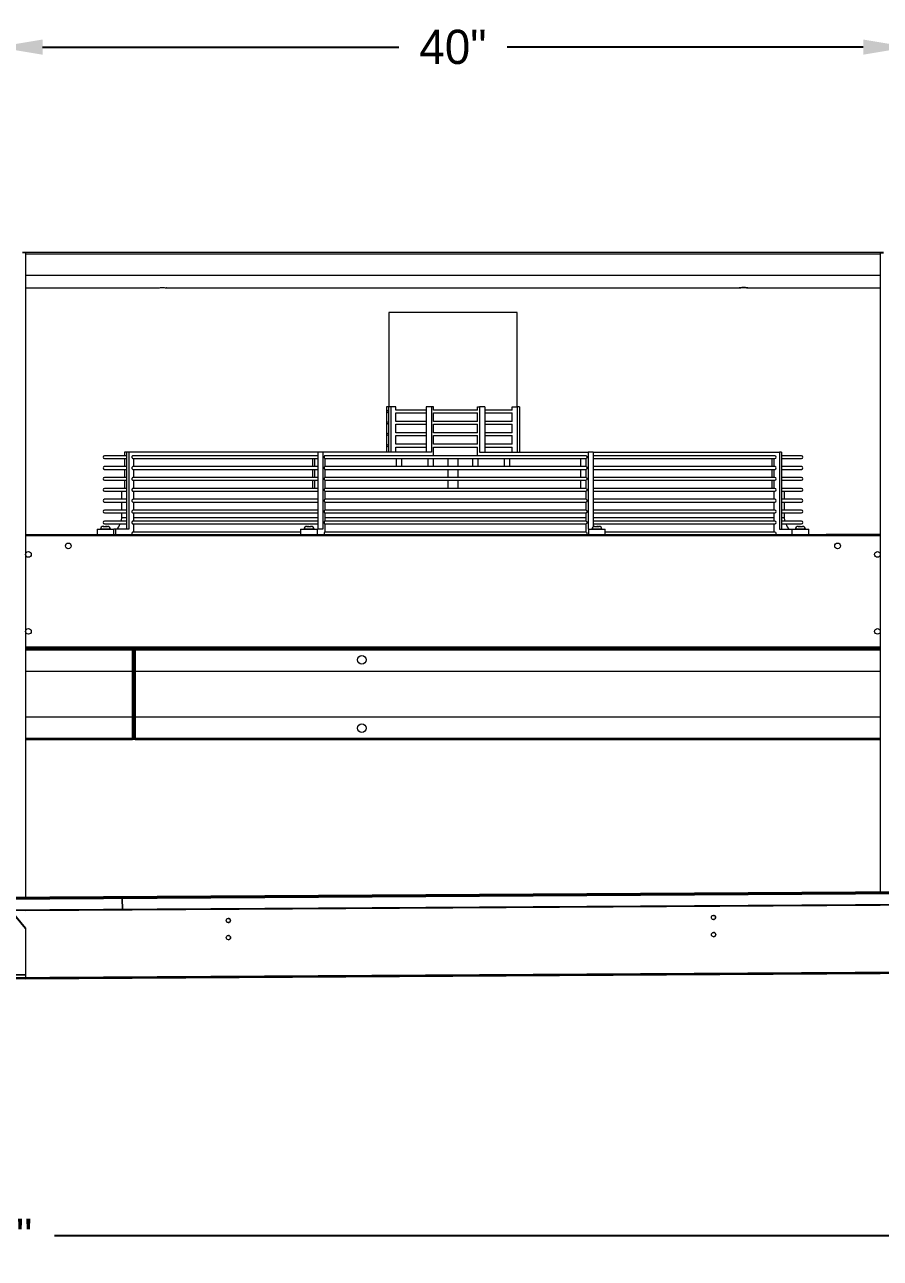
# Model space of a CAD drawing. Extents: x 6 to 271, y -23 to 146.
# Drawn here: x 179.2 to 216.7, y 44.2 to 98.3 of the extents above; entities that cross this region are included whole.
import ezdxf

# ---------------------------------------------------------------- set-up
doc = ezdxf.new("R2010")
doc.units = 0
doc.header["$MEASUREMENT"] = 0
doc.layers.get('0').update_dxf_attribs({"linetype": 'CONTINUOUS'})
doc.layers.get('Defpoints').update_dxf_attribs({"linetype": 'CONTINUOUS'})
doc.dimstyles.get("Standard").update_dxf_attribs({"dimtxt": 1.5, "dimasz": 2, "dimexe": 0.25, "dimexo": 0.5, "dimgap": 0.75, "dimtad": 0, "dimtih": 1, "dimtoh": 1, "dimdec": 4, "dimzin": 0, "dimdsep": 46, "dimlunit": 5, "dimtxsty": 'STANDARD', "dimcen": 0.125, "dimclrd": 1, "dimclre": 1, "dimclrt": 1, "dimadec": 0, "dimazin": 0, "dimtfac": 1, "dimtdec": 4, "dimtofl": 0, "dimtmove": 0, "dimatfit": 3, "dimfxl": 1, "dimfrac": 2, "dimtolj": 1, "dimtzin": 0, "dimarcsym": 0})

# ---------------------------------------------------------------- blocks, each defined once
blk = doc.blocks.new('*D31')
at = {"color": 7, "lineweight": -2}
for p, q in [((177.995, 88.965), (177.995, 97.601)), ((217.995, 88.965), (217.995, 97.601)), ((179.995, 97.351), (195.62, 97.351)), ((215.995, 97.351), (200.37, 97.351))]:
    blk.add_line(p, q, dxfattribs=at)
at = {"color": 7}
for points in [[(179.995, 97.684), (179.995, 97.018), (177.995, 97.351)], [(215.995, 97.684), (215.995, 97.018), (217.995, 97.351)]]:
    blk.add_solid(points, dxfattribs=at)
at = {"layer": 'Defpoints', "color": 0}
for p in [(217.995, 97.351), (177.995, 88.465), (217.995, 88.465)]:
    blk.add_point(p, dxfattribs=at)
at = {"color": 7, "insert": (197.995, 97.351), "char_height": 1.5, "attachment_point": 5}
blk.add_mtext('\\A1;40"', dxfattribs=at)
blk = doc.blocks.new('*D34')
at = {"color": 7, "lineweight": -2}
for p, q in [((265.011, 56.506), (265.011, 44.939)), ((90.014, 55.419), (90.014, 44.939)), ((92.014, 45.189), (174.512, 45.189)), ((263.011, 45.189), (180.512, 45.189))]:
    blk.add_line(p, q, dxfattribs=at)
at = {"color": 7}
for points in [[(92.014, 45.523), (92.014, 44.856), (90.014, 45.189)], [(263.011, 45.523), (263.011, 44.856), (265.011, 45.189)]]:
    blk.add_solid(points, dxfattribs=at)
at = {"layer": 'Defpoints', "color": 0}
for p in [(265.011, 57.006), (90.014, 55.919), (265.011, 45.189)]:
    blk.add_point(p, dxfattribs=at)
at = {"color": 7, "insert": (177.512, 45.189), "char_height": 1.5, "attachment_point": 5}
blk.add_mtext('\\A1;175"', dxfattribs=at)

msp = doc.modelspace()

# ---------------------------------------------------------------- linework, layer by layer
at = {"color": 0, "linetype": 'Continuous', "lineweight": 15}
for p, q in [((179.24516, 88.3298), (179.11066, 88.3298)), ((179.24516, 88.3298), (179.24516, 60.02971)), ((179.24516, 88.2768), (216.74516, 88.2768)), ((216.74516, 88.3298), (216.74516, 60.26263)), ((216.74516, 88.3298), (216.87966, 88.3298)), ((179.24516, 87.34551), (216.74516, 87.34551)), ((179.24516, 86.78321), (185.05766, 86.78321)), ((185.43266, 86.78321), (210.55766, 86.78321)), ((210.93266, 86.78321), (216.74516, 86.78321)), ((199.07146, 85.7088), (195.18266, 85.7088)), ((200.80766, 85.7088), (199.07146, 85.7088)), ((195.07795, 81.5728), (195.07795, 79.5778)), ((195.17132, 81.5728), (195.07795, 81.5728)), ((195.2647, 81.5728), (195.17132, 81.5728)), ((195.17132, 81.5728), (195.17132, 79.5778)), ((195.2647, 81.5728), (195.2647, 79.5778)), ((195.49013, 81.5728), (195.2647, 81.5728)), ((195.49013, 81.42198), (195.49013, 81.5728)), ((196.82549, 81.42292), (195.49013, 81.42292)), ((195.49013, 80.92198), (195.49013, 81.30386)), ((195.49013, 81.30292), (196.82549, 81.30292)), ((197.05092, 81.5728), (196.82549, 81.5728)), ((196.82549, 81.5728), (196.82549, 79.5778)), ((197.05092, 81.5728), (197.05092, 79.5778)), ((197.14429, 81.5728), (197.05092, 81.5728)), ((197.14429, 81.42198), (197.14429, 81.5728)), ((199.07146, 81.42292), (197.14429, 81.42292)), ((197.14429, 80.92198), (197.14429, 81.30386)), ((197.14429, 81.30292), (199.07146, 81.30292)), ((199.07146, 81.42292), (199.07146, 81.5728)), ((199.07146, 81.5728), (199.16483, 81.5728)), ((199.07146, 80.92292), (199.07146, 81.30292)), ((199.16483, 81.5728), (199.16483, 79.5778)), ((199.39026, 81.5728), (199.16483, 81.5728)), ((199.39026, 81.5728), (199.39026, 79.5778)), ((200.59357, 81.42292), (199.39026, 81.42292)), ((199.39026, 81.30292), (200.59357, 81.30292)), ((200.59357, 81.42292), (200.59357, 81.5728)), ((200.59357, 81.5728), (200.819, 81.5728)), ((200.59357, 80.92292), (200.59357, 81.30292)), ((200.819, 81.5728), (200.819, 79.5778)), ((200.91238, 81.5728), (200.819, 81.5728)), ((200.91238, 81.5728), (200.91238, 79.5778)), ((196.82549, 80.92292), (195.49013, 80.92292)), ((195.49013, 80.42198), (195.49013, 80.80386)), ((195.49013, 80.80292), (196.82549, 80.80292)), ((199.07146, 80.92292), (197.14429, 80.92292)), ((197.14429, 80.42198), (197.14429, 80.80386)), ((197.14429, 80.80292), (199.07146, 80.80292)), ((199.07146, 80.42292), (199.07146, 80.80292)), ((200.59357, 80.92292), (199.39026, 80.92292)), ((199.39026, 80.80292), (200.59357, 80.80292)), ((200.59357, 80.42292), (200.59357, 80.80292)), ((196.82549, 80.42292), (195.49013, 80.42292)), ((195.49013, 79.92198), (195.49013, 80.30386)), ((195.49013, 80.30292), (196.82549, 80.30292)), ((199.07146, 80.42292), (197.14429, 80.42292)), ((197.14429, 79.92198), (197.14429, 80.30386)), ((197.14429, 80.30292), (199.07146, 80.30292)), ((199.07146, 79.92292), (199.07146, 80.30292)), ((200.59357, 80.42292), (199.39026, 80.42292)), ((199.39026, 80.30292), (200.59357, 80.30292)), ((200.59357, 79.92292), (200.59357, 80.30292)), ((183.58165, 79.5778), (183.58165, 79.42292)), ((183.67503, 79.5778), (183.58165, 79.5778)), ((183.7684, 79.5778), (183.67503, 79.5778)), ((183.67503, 79.5778), (183.67503, 76.1968)), ((183.7684, 79.5778), (183.7684, 76.1968)), ((192.06357, 79.5778), (183.7684, 79.5778)), ((192.289, 79.5778), (192.06357, 79.5778)), ((192.06357, 79.5778), (192.06357, 76.1968)), ((192.289, 79.5778), (192.289, 76.1968)), ((197.05092, 79.5778), (192.289, 79.5778)), ((196.82549, 79.92292), (195.49013, 79.92292)), ((195.49013, 79.5778), (195.49013, 79.80386)), ((195.49013, 79.80292), (196.82549, 79.80292)), ((199.07146, 79.92292), (197.14429, 79.92292)), ((197.14429, 79.42292), (197.14429, 79.80386)), ((197.14429, 79.80292), (199.07146, 79.80292)), ((199.07146, 79.42292), (199.07146, 79.80292)), ((199.16483, 79.5778), (203.92676, 79.5778)), ((200.59357, 79.92292), (199.39026, 79.92292)), ((199.39026, 79.80292), (200.59357, 79.80292)), ((200.59357, 79.5778), (200.59357, 79.80292)), ((203.92676, 79.5778), (203.92676, 76.1968)), ((204.15218, 79.5778), (203.92676, 79.5778)), ((204.15218, 79.5778), (204.15218, 76.3049)), ((204.15218, 79.5778), (212.3153, 79.5778)), ((212.3153, 79.5778), (212.3153, 76.1968)), ((212.40867, 79.5778), (212.3153, 79.5778)), ((212.40867, 79.5778), (212.40867, 76.1968)), ((183.67503, 79.42292), (182.70505, 79.42292)), ((182.70505, 79.30292), (183.67503, 79.30292)), ((183.58165, 79.30292), (183.58165, 78.94425)), ((183.96412, 79.30292), (192.06357, 79.30292)), ((192.06357, 79.42292), (183.96416, 79.42292)), ((183.99383, 78.94425), (183.99383, 79.30292)), ((191.83814, 79.30292), (191.83814, 78.94425)), ((191.93152, 78.94425), (191.93152, 79.30292)), ((192.37006, 79.30292), (203.84644, 79.30292)), ((203.84644, 79.42292), (192.37015, 79.42292)), ((192.38237, 78.94425), (192.38237, 79.30292)), ((203.60795, 78.94425), (203.60795, 79.30292)), ((203.83338, 78.94425), (203.83338, 79.30292)), ((212.12139, 79.42292), (204.15218, 79.42292)), ((204.15218, 79.30292), (212.12139, 79.30292)), ((211.99649, 78.94425), (211.99649, 79.30292)), ((212.08987, 78.94425), (212.08987, 79.30292)), ((213.28528, 79.42292), (212.40867, 79.42292)), ((212.40867, 79.30292), (213.28528, 79.30292)), ((183.67503, 78.94425), (182.70505, 78.94425)), ((182.70505, 78.82425), (183.67503, 78.82425)), ((183.58165, 78.82425), (183.58165, 78.46559)), ((183.96412, 78.82425), (192.06357, 78.82425)), ((192.06357, 78.94425), (183.96416, 78.94425)), ((183.99383, 78.46559), (183.99383, 78.82425)), ((191.83814, 78.82425), (191.83814, 78.46559)), ((191.93152, 78.46559), (191.93152, 78.82425)), ((192.37006, 78.82425), (203.84644, 78.82425)), ((203.84644, 78.94425), (192.37015, 78.94425)), ((192.38237, 78.46559), (192.38237, 78.82425)), ((203.60795, 78.46559), (203.60795, 78.82425)), ((203.83338, 78.46559), (203.83338, 78.82425)), ((212.12139, 78.94425), (204.15218, 78.94425)), ((204.15218, 78.82425), (212.12139, 78.82425)), ((211.99649, 78.46559), (211.99649, 78.82425)), ((212.08987, 78.46559), (212.08987, 78.82425)), ((213.28528, 78.94425), (212.40867, 78.94425)), ((212.40867, 78.82425), (213.28528, 78.82425)), ((183.67503, 78.46559), (182.70505, 78.46559)), ((182.70505, 78.34559), (183.67503, 78.34559)), ((183.67503, 77.98692), (182.70505, 77.98692)), ((183.58165, 78.34559), (183.58165, 77.98692)), ((183.96412, 78.34559), (192.06357, 78.34559)), ((192.06357, 78.46559), (183.96416, 78.46559)), ((192.06357, 77.98692), (183.96416, 77.98692)), ((183.99383, 77.98692), (183.99383, 78.34559)), ((191.83814, 78.34559), (191.83814, 77.98692)), ((191.93152, 77.98692), (191.93152, 78.34559)), ((192.37006, 78.34559), (203.84644, 78.34559)), ((203.84644, 78.46559), (192.37015, 78.46559)), ((203.84644, 77.98692), (192.37015, 77.98692)), ((192.38237, 77.98692), (192.38237, 78.34559)), ((203.60795, 77.98692), (203.60795, 78.34559)), ((203.83338, 77.98692), (203.83338, 78.34559)), ((212.12139, 78.46559), (204.15218, 78.46559)), ((204.15218, 78.34559), (212.12139, 78.34559)), ((212.12139, 77.98692), (204.15218, 77.98692)), ((211.99649, 77.98692), (211.99649, 78.34559)), ((212.08987, 77.98692), (212.08987, 78.34559)), ((213.28528, 78.46559), (212.40867, 78.46559)), ((212.40867, 78.34559), (213.28528, 78.34559)), ((213.28528, 77.98692), (212.40867, 77.98692)), ((182.70505, 77.86692), (183.67503, 77.86692)), ((183.67503, 77.50826), (182.70505, 77.50826)), ((183.96412, 77.86692), (192.06357, 77.86692)), ((192.06357, 77.50826), (183.96416, 77.50826)), ((183.99383, 77.50826), (183.99383, 77.86692)), ((192.37006, 77.86692), (203.84644, 77.86692)), ((203.84644, 77.50826), (192.37015, 77.50826)), ((192.38237, 77.50826), (192.38237, 77.86692)), ((203.83338, 77.50826), (203.83338, 77.86692)), ((204.15218, 77.86692), (212.12139, 77.86692)), ((212.12139, 77.50826), (204.15218, 77.50826)), ((212.08987, 77.50826), (212.08987, 77.86692)), ((212.40867, 77.86692), (213.28528, 77.86692)), ((213.28528, 77.50826), (212.40867, 77.50826)), ((182.70505, 77.38826), (183.67503, 77.38826)), ((183.67503, 77.02959), (182.70505, 77.02959)), ((182.70505, 76.90959), (183.67503, 76.90959)), ((183.96412, 77.38826), (192.06357, 77.38826)), ((183.96412, 76.90959), (192.06357, 76.90959)), ((192.06357, 77.02959), (183.96416, 77.02959)), ((183.99383, 77.02959), (183.99383, 77.38826)), ((183.99383, 76.55092), (183.99383, 76.90959)), ((192.37006, 77.38826), (203.84644, 77.38826)), ((192.37006, 76.90959), (203.84644, 76.90959)), ((203.84644, 77.02959), (192.37015, 77.02959)), ((192.38237, 77.02959), (192.38237, 77.38826)), ((192.38237, 76.55092), (192.38237, 76.90959)), ((203.83338, 77.02959), (203.83338, 77.38826)), ((203.83338, 76.55092), (203.83338, 76.90959)), ((204.15218, 77.38826), (212.12139, 77.38826)), ((212.12139, 77.02959), (204.15218, 77.02959)), ((204.15218, 76.90959), (212.12139, 76.90959)), ((212.08987, 77.02959), (212.08987, 77.38826)), ((212.08987, 76.55092), (212.08987, 76.90959)), ((212.40867, 77.38826), (213.28528, 77.38826)), ((213.28528, 77.02959), (212.40867, 77.02959)), ((212.40867, 76.90959), (213.28528, 76.90959)), ((183.67503, 76.55092), (182.70505, 76.55092)), ((182.70505, 76.43092), (183.67503, 76.43092)), ((183.67503, 76.7028), (183.44736, 76.7028)), ((183.96412, 76.43092), (192.06357, 76.43092)), ((192.06357, 76.55092), (183.96416, 76.55092)), ((192.06357, 76.7028), (183.99383, 76.7028)), ((183.99383, 76.07226), (183.99383, 76.43092)), ((192.37006, 76.43092), (203.84644, 76.43092)), ((203.84644, 76.55092), (192.37015, 76.55092)), ((203.83338, 76.7028), (192.38237, 76.7028)), ((192.38237, 76.07226), (192.38237, 76.43092)), ((203.83338, 76.07226), (203.83338, 76.43092)), ((212.08987, 76.7028), (204.15218, 76.7028)), ((212.12139, 76.55092), (204.15218, 76.55092)), ((204.15218, 76.43092), (212.12139, 76.43092)), ((212.08987, 76.07226), (212.08987, 76.43092)), ((212.54296, 76.7028), (212.40867, 76.7028)), ((213.28528, 76.55092), (212.40867, 76.55092)), ((212.40867, 76.43092), (213.28528, 76.43092)), ((179.24516, 75.9653), (181.62016, 75.9653)), ((179.24516, 75.9143), (216.74516, 75.9143)), ((181.62016, 75.9653), (214.37016, 75.9653)), ((182.38215, 76.1968), (182.41024, 76.1968)), ((182.41024, 76.1968), (183.12015, 76.1968)), ((182.54905, 76.1978), (182.5324, 76.1978)), ((182.9699, 76.1978), (182.54905, 76.1978)), ((182.6564, 76.3218), (182.65655, 76.3218)), ((182.65928, 76.3218), (182.65655, 76.3218)), ((182.65928, 76.3218), (182.66979, 76.3218)), ((182.68047, 76.3218), (182.66979, 76.3218)), ((182.68047, 76.3218), (182.75651, 76.3218)), ((182.76806, 76.3218), (182.75651, 76.3218)), ((182.77434, 76.3218), (182.76806, 76.3218)), ((182.77434, 76.3218), (182.79971, 76.3218)), ((182.81425, 76.3218), (182.79971, 76.3218)), ((182.81425, 76.3218), (182.8459, 76.3218)), ((183.18544, 76.1968), (183.12015, 76.1968)), ((183.18544, 76.1968), (183.18544, 75.9653)), ((183.7684, 76.1968), (183.18544, 76.1968)), ((191.31189, 76.07226), (183.96416, 76.07226)), ((191.31189, 76.1968), (191.33998, 76.1968)), ((191.33998, 76.1968), (192.04989, 76.1968)), ((191.59717, 76.1978), (191.46214, 76.1978)), ((191.58614, 76.3218), (191.61778, 76.3218)), ((191.89964, 76.1978), (191.59717, 76.1978)), ((191.63232, 76.3218), (191.61778, 76.3218)), ((191.63232, 76.3218), (191.65769, 76.3218)), ((191.66397, 76.3218), (191.65769, 76.3218)), ((191.67553, 76.3218), (191.66397, 76.3218)), ((191.67553, 76.3218), (191.75157, 76.3218)), ((191.76225, 76.3218), (191.75157, 76.3218)), ((191.76225, 76.3218), (191.77275, 76.3218)), ((191.77548, 76.3218), (191.77275, 76.3218)), ((191.77548, 76.3218), (191.77564, 76.3218)), ((192.289, 76.1968), (192.04989, 76.1968)), ((203.84644, 76.07226), (192.37014, 76.07226)), ((203.92676, 76.1968), (203.94044, 76.1968)), ((203.94044, 76.1968), (203.96853, 76.1968)), ((203.96853, 76.1968), (204.67844, 76.1968)), ((204.39315, 76.1978), (204.09069, 76.1978)), ((204.21469, 76.3218), (204.21484, 76.3218)), ((204.21757, 76.3218), (204.21484, 76.3218)), ((204.21757, 76.3218), (204.22808, 76.3218)), ((204.23876, 76.3218), (204.22808, 76.3218)), ((204.23876, 76.3218), (204.3148, 76.3218)), ((204.32635, 76.3218), (204.3148, 76.3218)), ((204.33263, 76.3218), (204.32635, 76.3218)), ((204.33263, 76.3218), (204.358, 76.3218)), ((204.37254, 76.3218), (204.358, 76.3218)), ((204.37254, 76.3218), (204.40419, 76.3218)), ((204.52819, 76.1978), (204.39315, 76.1978)), ((212.12139, 76.07226), (204.67844, 76.07226)), ((212.3153, 76.1968), (212.87018, 76.1968)), ((212.87018, 76.1968), (212.89826, 76.1968)), ((212.89826, 76.1968), (213.60818, 76.1968)), ((213.44127, 76.1978), (213.02043, 76.1978)), ((213.14443, 76.3218), (213.17607, 76.3218)), ((213.19061, 76.3218), (213.17607, 76.3218)), ((213.19061, 76.3218), (213.21598, 76.3218)), ((213.22226, 76.3218), (213.21598, 76.3218)), ((213.23382, 76.3218), (213.22226, 76.3218)), ((213.23382, 76.3218), (213.30986, 76.3218)), ((213.32053, 76.3218), (213.30986, 76.3218)), ((213.32053, 76.3218), (213.33104, 76.3218)), ((213.33377, 76.3218), (213.33104, 76.3218)), ((213.33377, 76.3218), (213.33393, 76.3218)), ((213.45793, 76.1978), (213.44127, 76.1978)), ((216.74516, 75.9653), (214.37016, 75.9653)), ((216.74516, 71.0163), (179.24516, 71.0163)), ((179.24516, 71.0153), (216.74516, 71.0153)), ((179.24516, 70.9653), (216.74516, 70.9653)), ((183.93166, 70.9653), (183.93166, 70.9018)), ((184.05866, 70.9018), (184.05866, 70.9653)), ((179.24516, 70.9018), (183.93166, 70.9018)), ((183.93166, 69.9653), (183.93166, 70.9018)), ((183.93266, 70.9018), (183.93166, 70.9018)), ((183.99516, 70.9018), (183.93266, 70.9018)), ((183.93266, 67.0288), (183.93266, 70.9018)), ((183.99516, 70.9018), (183.99516, 67.0288)), ((183.99516, 70.9018), (184.05766, 70.9018)), ((183.99516, 67.0288), (183.99516, 70.9018)), ((184.05766, 70.9018), (184.05766, 67.0288)), ((184.05866, 70.9018), (184.05766, 70.9018)), ((184.05866, 69.9653), (184.05866, 70.9018)), ((184.05866, 70.9018), (216.74516, 70.9018)), ((179.24516, 69.9653), (183.93166, 69.9653)), ((183.93166, 69.9653), (183.93166, 67.9653)), ((184.05866, 69.9653), (216.74516, 69.9653)), ((184.05866, 69.9653), (184.05866, 67.9653)), ((179.24516, 67.9653), (183.93166, 67.9653)), ((183.93166, 67.0288), (183.93166, 67.9653)), ((184.05866, 67.0288), (184.05866, 67.9653)), ((184.05866, 67.9653), (216.74516, 67.9653)), ((179.24516, 67.0288), (183.93166, 67.0288)), ((179.24516, 66.9653), (183.93166, 66.9653)), ((183.93166, 67.0288), (183.93166, 66.9653)), ((183.93166, 67.0288), (183.93266, 67.0288)), ((184.05866, 66.9653), (183.93166, 66.9653)), ((183.99516, 67.0288), (183.93266, 67.0288)), ((183.99516, 67.0288), (184.05766, 67.0288)), ((184.05766, 67.0288), (184.05866, 67.0288)), ((184.05866, 66.9653), (184.05866, 67.0288)), ((184.05866, 67.0288), (216.74516, 67.0288)), ((184.05866, 66.9653), (216.74516, 66.9653)), ((183.49005, 60.05608), (216.61441, 60.26182)), ((183.49032, 60.01188), (216.61468, 60.21763)), ((179.24516, 59.47307), (216.74516, 59.70599)), ((179.36513, 60.03046), (183.49005, 60.05608)), ((179.3654, 59.98626), (183.49032, 60.01188)), ((183.49005, 60.05608), (183.49032, 60.01188)), ((183.49032, 60.01188), (183.49005, 60.05608)), ((183.4935, 59.50016), (183.49032, 60.01188)), ((183.49032, 60.01188), (183.4935, 59.50016)), ((216.61786, 59.70591), (183.4935, 59.50016)), ((183.4935, 59.50016), (179.36858, 59.47454)), ((179.24516, 58.69628), (179.24516, 56.52361)), ((179.24516, 56.52401), (216.74516, 56.75693)), ((179.24516, 56.47301), (216.74516, 56.70593))]:
    msp.add_line(p, q, dxfattribs=at)
at = {"color": 0}
for p, q in [((259.86357, 60.53046), (96.11673, 59.51338)), ((96.11701, 59.46918), (259.86385, 60.48626)), ((259.74516, 59.97308), (96.12018, 58.95746)), ((178.63462, 59.44202), (179.24516, 58.69628)), ((96.24517, 56.00847), (259.74516, 57.02402)), ((259.74516, 56.97302), (96.24517, 55.95747)), ((179.24516, 56.64861), (176.74516, 56.60762))]:
    msp.add_line(p, q, dxfattribs=at)
at = {"color": 0, "linetype": 'Continuous', "lineweight": 15, "flags": 128}
for points in [[(185.05766, 86.78321), (185.06526, 86.78737), (185.08743, 86.79119), (185.12238, 86.79437), (185.16727, 86.79664), (185.21848, 86.79782), (185.27185, 86.79782), (185.32305, 86.79664), (185.36795, 86.79437), (185.4029, 86.79119), (185.42507, 86.78737), (185.43266, 86.78321)], [(185.43266, 86.78321), (185.42502, 86.78737), (185.41995, 86.78854)], [(210.55766, 86.78321), (210.56526, 86.78737), (210.58743, 86.79119), (210.62238, 86.79437), (210.66727, 86.79664), (210.71848, 86.79782), (210.77185, 86.79782), (210.82305, 86.79664), (210.86795, 86.79437), (210.9029, 86.79119), (210.92507, 86.78737), (210.93266, 86.78321)], [(210.93266, 86.78321), (210.92502, 86.78737), (210.90283, 86.79119), (210.86788, 86.79436), (210.823, 86.79662), (210.77183, 86.79781), (210.7185, 86.79781), (210.66732, 86.79662), (210.62245, 86.79436), (210.5875, 86.79119), (210.5653, 86.78737), (210.55766, 86.78321)], [(203.84644, 79.42292), (203.84649, 79.42292), (203.85577, 79.41774), (203.86345, 79.40321), (203.86823, 79.38181), (203.86929, 79.35719), (203.86646, 79.33354), (203.86021, 79.31491), (203.85161, 79.30446), (203.84644, 79.30292)], [(203.84644, 78.94425), (203.85069, 78.94321), (203.85906, 78.93438), (203.86547, 78.9178), (203.86895, 78.89604), (203.86895, 78.87246), (203.86547, 78.85071), (203.85906, 78.83413), (203.85069, 78.82529), (203.84644, 78.82425)], [(203.84644, 78.46559), (203.85069, 78.46455), (203.85906, 78.45571), (203.86547, 78.43914), (203.86895, 78.41738), (203.86895, 78.3938), (203.86547, 78.37204), (203.85906, 78.35546), (203.85069, 78.34663), (203.84644, 78.34559)], [(203.84644, 77.98692), (203.85069, 77.98588), (203.85906, 77.97705), (203.86547, 77.96047), (203.86895, 77.93871), (203.86895, 77.91513), (203.86547, 77.89337), (203.85906, 77.8768), (203.85069, 77.86796), (203.84644, 77.86692)], [(203.84644, 77.50826), (203.85069, 77.50722), (203.85906, 77.49838), (203.86547, 77.48181), (203.86895, 77.46005), (203.86895, 77.43647), (203.86547, 77.41471), (203.85906, 77.39813), (203.85069, 77.38929), (203.84644, 77.38826)], [(203.84644, 77.02959), (203.85069, 77.02855), (203.85906, 77.01972), (203.86547, 77.00314), (203.86895, 76.98138), (203.86895, 76.9578), (203.86547, 76.93604), (203.85906, 76.91946), (203.85069, 76.91063), (203.84644, 76.90959)], [(183.44736, 76.7028), (183.43973, 76.59607), (183.43182, 76.55092)], [(203.84644, 76.55092), (203.85069, 76.54989), (203.85906, 76.54105), (203.86547, 76.52447), (203.86895, 76.50271), (203.86895, 76.47914), (203.86547, 76.45738), (203.85906, 76.4408), (203.85069, 76.43196), (203.84644, 76.43092)], [(212.5585, 76.55092), (212.5506, 76.59607), (212.54296, 76.7028)], [(203.84644, 76.07226), (203.85095, 76.07109), (203.85938, 76.06181), (203.86576, 76.04466), (203.86907, 76.02236), (203.86878, 75.99846), (203.86494, 75.97675), (203.86073, 75.9653)]]:
    msp.add_lwpolyline(points, dxfattribs=at)
at = {"color": 0, "linetype": 'Continuous', "lineweight": 15}
for centre, radius in [((181.12016, 75.4653), 0.125), ((214.87016, 75.4653), 0.125), ((179.37016, 75.0903), 0.125), ((216.62016, 75.0903), 0.125), ((179.37016, 71.7153), 0.125), ((216.62016, 71.7153), 0.125), ((193.99516, 70.4653), 0.1875), ((193.99516, 67.4653), 0.1875), ((188.14052, 59.02831), 0.09375), ((209.42611, 59.16052), 0.09375), ((209.43077, 58.41054), 0.09375), ((188.14518, 58.27832), 0.09375)]:
    msp.add_circle(centre, radius, dxfattribs=at)
for centre, radius, start, end in [((195.18266, 81.36292), 0.06, 100.892283, 259.107717), ((195.18266, 80.86292), 0.06, 100.892283, 259.107717), ((195.18266, 80.36292), 0.06, 100.892283, 259.107717), ((195.18266, 79.86292), 0.06, 100.892283, 259.107717), ((182.70505, 79.36292), 0.06, 90, 270), ((212.11821, 79.36292), 0.06008, 273.027257, 86.972743), ((213.28528, 79.36292), 0.06, 270, 90), ((182.70505, 78.88425), 0.06, 90, 270), ((212.11809, 78.88425), 0.06009, 273.144683, 86.855317), ((213.28528, 78.88425), 0.06, 270, 90), ((182.70505, 78.40559), 0.06, 90, 270), ((182.70505, 77.92692), 0.06, 90, 270), ((212.11809, 78.40559), 0.06009, 273.145296, 86.854704), ((212.11809, 77.92692), 0.06009, 273.143735, 86.856265), ((213.28528, 78.40559), 0.06, 270, 90), ((213.28528, 77.92692), 0.06, 270, 90), ((182.70505, 77.44826), 0.06, 90, 270), ((212.11809, 77.44826), 0.06009, 273.145296, 86.854704), ((213.28528, 77.44826), 0.06, 270, 90), ((182.70505, 76.96959), 0.06, 90, 270), ((212.11809, 76.96959), 0.06009, 273.143735, 86.856265), ((213.28528, 76.96959), 0.06, 270, 90), ((182.70505, 76.49092), 0.06, 90, 270), ((182.69736, 76.7028), 0.75, 317.57173, 338.745888), ((212.11809, 76.49092), 0.06009, 273.145296, 86.854704), ((213.29296, 76.7028), 0.75, 201.254112, 222.42827), ((213.28528, 76.49092), 0.06, 270, 90), ((182.6564, 76.1978), 0.124, 90, 180), ((182.8459, 76.1978), 0.124, 0, 90), ((191.58614, 76.1978), 0.124, 90, 180), ((191.77564, 76.1978), 0.124, 0, 90), ((204.21469, 76.1978), 0.124, 90, 180), ((204.40419, 76.1978), 0.124, 0, 90), ((212.11678, 76.01173), 0.06071, 310.119472, 85.64467), ((213.14443, 76.1978), 0.124, 90, 180), ((213.33393, 76.1978), 0.124, 0, 90), ((183.41687, 59.4993), 0.07663, 0.115562, 0.64457), ((183.41687, 59.4993), 0.07663, 0.115562, 0.64457), ((188.13938, 59.0283), 0.09375, 0.355877, 90.006628), ((188.13938, 59.0283), 0.09375, 270.705126, 0.355877), ((209.42468, 59.16051), 0.09375, 0.355877, 89.919329), ((209.42468, 59.16051), 0.09375, 270.792425, 0.355877), ((209.42934, 58.41053), 0.09375, 0.355877, 89.919337), ((188.14404, 58.27832), 0.09375, 0.355877, 90.00664), ((188.14404, 58.27832), 0.09375, 270.705113, 0.355877), ((209.42934, 58.41053), 0.09375, 270.792417, 0.355877)]:
    msp.add_arc(centre, radius, start, end, dxfattribs=at)
for points in [[(216.88066, 88.3403), (179.10966, 88.3403)], [(179.24516, 86.78302), (185.05766, 86.78302)], [(185.43266, 86.78302), (210.55766, 86.78302)], [(210.93266, 86.78302), (216.74516, 86.78302)], [(195.18266, 85.7088), (195.18266, 81.5728)], [(200.80766, 81.5728), (200.80766, 85.7088)], [(195.50503, 79.30292), (195.50503, 78.94425)], [(195.75503, 78.94425), (195.75503, 79.30292)], [(196.89049, 79.30292), (196.89049, 78.94425)], [(197.14049, 78.94425), (197.14049, 79.30292)], [(197.76866, 79.30292), (197.76866, 78.94425)], [(198.22166, 78.94425), (198.22166, 79.30292)], [(198.84983, 79.30292), (198.84983, 78.94425)], [(199.09983, 78.94425), (199.09983, 79.30292)], [(200.23529, 79.30292), (200.23529, 78.94425)], [(200.48529, 78.94425), (200.48529, 79.30292)], [(197.76866, 78.82425), (197.76866, 78.46559)], [(198.22166, 78.46559), (198.22166, 78.82425)], [(197.76866, 78.34559), (197.76866, 77.98692)], [(198.22166, 77.98692), (198.22166, 78.34559)], [(183.44736, 77.86692), (183.44736, 77.50826)], [(212.54296, 77.50826), (212.54296, 77.86692)], [(183.44736, 77.38826), (183.44736, 77.02959)], [(183.44736, 76.90959), (183.44736, 76.7028)], [(212.54296, 77.02959), (212.54296, 77.38826)], [(212.54296, 76.7028), (212.54296, 76.90959)], [(182.38215, 76.1968), (182.38215, 75.9653)], [(182.5324, 76.1978), (182.5324, 76.1968)], [(182.65655, 76.3218), (182.65258, 76.32174)], [(182.65258, 76.32174), (182.65928, 76.3218)], [(182.66979, 76.3218), (182.6765, 76.32174)], [(182.6765, 76.32174), (182.68047, 76.3218)], [(182.75651, 76.3218), (182.75815, 76.32174)], [(182.75815, 76.32174), (182.77434, 76.3218)], [(182.79971, 76.3218), (182.8159, 76.32174)], [(182.8159, 76.32174), (182.81425, 76.3218)], [(182.9699, 76.1968), (182.9699, 76.1978)], [(183.12015, 75.9653), (183.12015, 76.1968)], [(191.31189, 76.1968), (191.31189, 75.9653)], [(191.46214, 76.1978), (191.46214, 76.1968)], [(191.61778, 76.3218), (191.61614, 76.32174)], [(191.61614, 76.32174), (191.63232, 76.3218)], [(191.65769, 76.3218), (191.67388, 76.32174)], [(191.67388, 76.32174), (191.67553, 76.3218)], [(191.75157, 76.3218), (191.75554, 76.32174)], [(191.75554, 76.32174), (191.76225, 76.3218)], [(191.77275, 76.3218), (191.77946, 76.32174)], [(191.77946, 76.32174), (191.77548, 76.3218)], [(191.89964, 76.1968), (191.89964, 76.1978)], [(192.04989, 75.9653), (192.04989, 76.1968)], [(203.94044, 76.1968), (203.94044, 75.9653)], [(204.09069, 76.1978), (204.09069, 76.1968)], [(204.21484, 76.3218), (204.21087, 76.32174)], [(204.21087, 76.32174), (204.21757, 76.3218)], [(204.22808, 76.3218), (204.23478, 76.32174)], [(204.23478, 76.32174), (204.23876, 76.3218)], [(204.3148, 76.3218), (204.31645, 76.32174)], [(204.31645, 76.32174), (204.33263, 76.3218)], [(204.358, 76.3218), (204.37419, 76.32174)], [(204.37419, 76.32174), (204.37254, 76.3218)], [(204.52819, 76.1968), (204.52819, 76.1978)], [(204.67844, 75.9653), (204.67844, 76.1968)], [(212.87018, 76.1968), (212.87018, 75.9653)], [(213.02043, 76.1978), (213.02043, 76.1968)], [(213.17607, 76.3218), (213.17443, 76.32174)], [(213.17443, 76.32174), (213.19061, 76.3218)], [(213.21598, 76.3218), (213.23217, 76.32174)], [(213.23217, 76.32174), (213.23382, 76.3218)], [(213.30986, 76.3218), (213.31383, 76.32174)], [(213.31383, 76.32174), (213.32053, 76.3218)], [(213.33104, 76.3218), (213.33775, 76.32174)], [(213.33775, 76.32174), (213.33377, 76.3218)], [(213.45793, 76.1968), (213.45793, 76.1978)], [(213.60818, 75.9653), (213.60818, 76.1968)]]:
    msp.add_open_spline(points, degree=1, dxfattribs=at)
for points, knots in [([(183.97045, 79.42196), (183.96554, 79.42239), (183.95438, 79.42336), (183.93759, 79.41679), (183.92258, 79.40441), (183.91224, 79.38715), (183.90775, 79.36721), (183.90962, 79.34677), (183.91762, 79.3282), (183.93089, 79.31335), (183.9478, 79.30481), (183.96105, 79.30158), (183.96756, 79.30319), (183.96801, 79.3033)], [0, 0, 0, 0, 0.07998138, 0.1813814, 0.28277154, 0.38415373, 0.48552797, 0.58688761, 0.68825046, 0.78961488, 0.89098496, 0.99237397, 1, 1, 1, 1]), ([(192.37266, 79.42234), (192.37023, 79.42256), (192.3652, 79.423), (192.35801, 79.41525), (192.35205, 79.40199), (192.34812, 79.38418), (192.34666, 79.36401), (192.34784, 79.34372), (192.35153, 79.32555), (192.3573, 79.31177), (192.36415, 79.30352), (192.36894, 79.30346), (192.37113, 79.30343)], [0, 0, 0, 0, 0.09600337, 0.19820143, 0.30039989, 0.40258409, 0.50475854, 0.60692748, 0.70908988, 0.8112591, 0.91344416, 1, 1, 1, 1]), ([(183.97045, 78.94329), (183.96554, 78.94372), (183.95438, 78.94469), (183.93759, 78.93812), (183.92258, 78.92575), (183.91224, 78.90848), (183.90775, 78.88855), (183.90962, 78.8681), (183.91762, 78.84953), (183.93089, 78.83469), (183.94779, 78.82614), (183.96105, 78.82291), (183.96756, 78.82453), (183.96801, 78.82464)], [0, 0, 0, 0, 0.07998144, 0.18138167, 0.28276842, 0.38415577, 0.48552448, 0.5868902, 0.68824791, 0.78961254, 0.89098546, 0.99237395, 1, 1, 1, 1]), ([(192.37266, 78.94367), (192.37023, 78.94389), (192.3652, 78.94434), (192.35801, 78.93658), (192.35205, 78.92333), (192.34812, 78.90551), (192.34666, 78.88534), (192.34784, 78.86506), (192.35153, 78.84689), (192.3573, 78.83311), (192.36415, 78.82486), (192.36894, 78.82479), (192.37113, 78.82476)], [0, 0, 0, 0, 0.09600372, 0.19819977, 0.30039838, 0.40258787, 0.50476248, 0.60692568, 0.70909348, 0.81125883, 0.91344404, 1, 1, 1, 1]), ([(183.97029, 78.46447), (183.96837, 78.46492), (183.96035, 78.46678), (183.94575, 78.46313), (183.92914, 78.45369), (183.91641, 78.43835), (183.90908, 78.41944), (183.90795, 78.39893), (183.91314, 78.37921), (183.92409, 78.36237), (183.93953, 78.35073), (183.95505, 78.34507), (183.96465, 78.34619), (183.96804, 78.34659)], [0, 0, 0, 0, 0.03196851, 0.13340064, 0.23481935, 0.33623576, 0.43764191, 0.53903133, 0.64042081, 0.74180663, 0.84321047, 0.94462073, 1, 1, 1, 1]), ([(183.97029, 77.98581), (183.96837, 77.98625), (183.96035, 77.98811), (183.94575, 77.98447), (183.92914, 77.97502), (183.91641, 77.95968), (183.90908, 77.94077), (183.90795, 77.92027), (183.91315, 77.90054), (183.92409, 77.8837), (183.93953, 77.87206), (183.95505, 77.8664), (183.96465, 77.86752), (183.96804, 77.86792)], [0, 0, 0, 0, 0.03196753, 0.1333989, 0.23481778, 0.33623437, 0.4376407, 0.53903619, 0.64042018, 0.74180618, 0.84321019, 0.94462063, 1, 1, 1, 1]), ([(192.37264, 78.46459), (192.37068, 78.46503), (192.36613, 78.46607), (192.35922, 78.45965), (192.35297, 78.4474), (192.34864, 78.43021), (192.34673, 78.41031), (192.34744, 78.38985), (192.35071, 78.37123), (192.35617, 78.35626), (192.36315, 78.34765), (192.36848, 78.34425), (192.37105, 78.34569), (192.37111, 78.34572)], [0, 0, 0, 0, 0.07796036, 0.18019041, 0.28241681, 0.38462798, 0.48683485, 0.58902933, 0.6912217, 0.79341787, 0.89562608, 0.9978452, 1, 1, 1, 1]), ([(192.37264, 77.98592), (192.37068, 77.98637), (192.36613, 77.9874), (192.35922, 77.98099), (192.35297, 77.96873), (192.34864, 77.95154), (192.34673, 77.93165), (192.34744, 77.91119), (192.35071, 77.89256), (192.35617, 77.8776), (192.36315, 77.86898), (192.36848, 77.8656), (192.37105, 77.86702), (192.37111, 77.86705)], [0, 0, 0, 0, 0.077960403, 0.180188862, 0.282415515, 0.384631893, 0.486833235, 0.589027961, 0.691220577, 0.793421285, 0.895627059, 0.997846422, 1, 1, 1, 1]), ([(183.97029, 77.50714), (183.96837, 77.50759), (183.96035, 77.50945), (183.94575, 77.5058), (183.92914, 77.49636), (183.91641, 77.48101), (183.90908, 77.46211), (183.90795, 77.4416), (183.91314, 77.42188), (183.92409, 77.40504), (183.93953, 77.39339), (183.95505, 77.38774), (183.96465, 77.38886), (183.96804, 77.38925)], [0, 0, 0, 0, 0.03196751, 0.13339975, 0.23481855, 0.33623507, 0.43764133, 0.53903085, 0.64042044, 0.74180637, 0.84321031, 0.94462067, 1, 1, 1, 1]), ([(192.37264, 77.50726), (192.37068, 77.5077), (192.36613, 77.50873), (192.35922, 77.50232), (192.35297, 77.49006), (192.34864, 77.47288), (192.34673, 77.45298), (192.34744, 77.43252), (192.35071, 77.4139), (192.35617, 77.39893), (192.36315, 77.39032), (192.36848, 77.38692), (192.37105, 77.38836), (192.37111, 77.38839)], [0, 0, 0, 0, 0.07796045, 0.18019061, 0.28241713, 0.38462841, 0.4868354, 0.58902999, 0.69121706, 0.79341764, 0.89562597, 0.9978452, 1, 1, 1, 1]), ([(183.97045, 77.02863), (183.96554, 77.02906), (183.95438, 77.03003), (183.93759, 77.02346), (183.92258, 77.01108), (183.91224, 76.99382), (183.90775, 76.97389), (183.90962, 76.95344), (183.91762, 76.93487), (183.93089, 76.92002), (183.94779, 76.91148), (183.96105, 76.90825), (183.96756, 76.90986), (183.96801, 76.90998)], [0, 0, 0, 0, 0.07998139, 0.18138328, 0.28276983, 0.38415697, 0.48552549, 0.58689101, 0.68824852, 0.78961296, 0.89098567, 0.99237397, 1, 1, 1, 1]), ([(192.37266, 77.02901), (192.37023, 77.02923), (192.3652, 77.02967), (192.35801, 77.02192), (192.35205, 77.00866), (192.34812, 76.99085), (192.34666, 76.97068), (192.34784, 76.95039), (192.35153, 76.93222), (192.3573, 76.91845), (192.36415, 76.91019), (192.36894, 76.91013), (192.37113, 76.9101)], [0, 0, 0, 0, 0.09600372, 0.19819977, 0.30039838, 0.40258787, 0.50476248, 0.60692568, 0.70909348, 0.81125883, 0.91344404, 1, 1, 1, 1]), ([(183.97045, 76.54996), (183.96554, 76.55039), (183.95438, 76.55137), (183.93759, 76.5448), (183.92258, 76.53242), (183.91224, 76.51515), (183.90775, 76.49522), (183.90962, 76.47477), (183.91762, 76.45621), (183.93089, 76.44136), (183.9478, 76.43281), (183.96105, 76.42959), (183.96756, 76.4312), (183.96801, 76.43131)], [0, 0, 0, 0, 0.07998151, 0.18138177, 0.28277215, 0.38415458, 0.48552618, 0.586889, 0.68824941, 0.78961407, 0.89098569, 0.99237458, 1, 1, 1, 1]), ([(192.37266, 76.55034), (192.37023, 76.55056), (192.3652, 76.55101), (192.35801, 76.54325), (192.35205, 76.53), (192.34812, 76.51219), (192.34666, 76.49202), (192.34784, 76.47173), (192.35153, 76.45356), (192.3573, 76.43978), (192.36415, 76.43153), (192.36894, 76.43146), (192.37113, 76.43143)], [0, 0, 0, 0, 0.09600337, 0.19820024, 0.30039859, 0.40258525, 0.5047596, 0.60692548, 0.7090904, 0.81125952, 0.91344447, 1, 1, 1, 1]), ([(183.97029, 76.07113), (183.96827, 76.07159), (183.96015, 76.07343), (183.94546, 76.0697), (183.9289, 76.06015), (183.91624, 76.04473), (183.90902, 76.0258), (183.90794, 76.00522), (183.91343, 75.98579), (183.9216, 75.97172), (183.92882, 75.96668), (183.9308, 75.9653)], [0, 0, 0, 0, 0.04301062, 0.17274869, 0.30249075, 0.43222554, 0.56194452, 0.69164369, 0.8213391, 0.95103923, 1, 1, 1, 1]), ([(192.37259, 76.07106), (192.37153, 76.07157), (192.36793, 76.07332), (192.36167, 76.0691), (192.35493, 76.05897), (192.34987, 76.04315), (192.3471, 76.02399), (192.34688, 76.00337), (192.34939, 75.98418), (192.35276, 75.97081), (192.35557, 75.96629), (192.35619, 75.9653)], [0, 0, 0, 0, 0.05417037, 0.18409962, 0.31403502, 0.4439499, 0.57385206, 0.70374086, 0.83362841, 0.96351631, 1, 1, 1, 1])]:
    msp.add_open_spline(points, degree=3, knots=knots, dxfattribs=at)

# ---------------------------------------------------------------- dimensions: what is measured, and where the dimension line sits
at = {"color": 0}
for base, p1, p2, picture, middle in [((217.99516, 97.35098), (177.99516, 88.4653), (217.99516, 88.4653), '*D31', (197.99516, 97.35098)), ((265.01057, 45.18939), (90.01394, 55.91877), (265.01057, 57.00572), '*D34', (177.51225, 45.18939))]:
    dim = msp.add_linear_dim(base=base, p1=p1, p2=p2, dimstyle='Standard', override={"dimpost": '"', "dimclrd": 7, "dimclre": 7, "dimclrt": 7}, dxfattribs=at)
    dim.commit()
    dim.dimension.update_dxf_attribs({"geometry": picture, "text_midpoint": middle})

doc.saveas('drawing.dxf')
